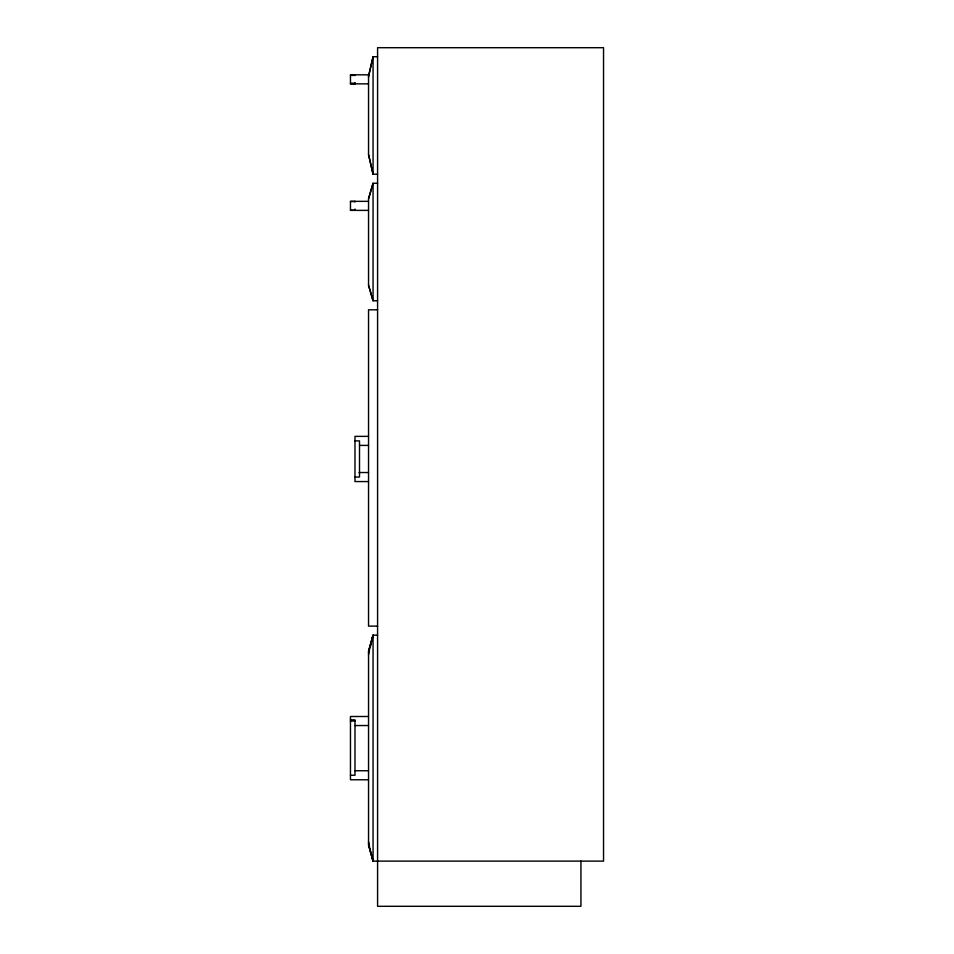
<?xml version="1.0" encoding="UTF-8"?>
<svg xmlns="http://www.w3.org/2000/svg" width="954" height="954" viewBox="0 0 954 954"><rect width="100%" height="100%" fill="white"/><g stroke="black" fill="none" stroke-linecap="round" stroke-linejoin="round"><path stroke-width="1.43" d="M368.542 76.439L373.062 56.739L377.581 56.739M368.542 76.32L373.062 56.739L373.062 174.236L377.581 174.236M368.542 654.504L369.508 650.354M370.164 647.599L373.062 635.161L377.581 635.161M368.542 652.739L373.062 635.161L373.062 861.116L603.536 861.116L603.536 47.7L377.581 47.7L377.581 906.3L580.938 906.3L580.938 861.116M368.542 651.475L373.062 635.161L368.542 651.272L368.542 844.994L373.062 861.116L371.13 852.828M368.542 198.837L373.062 183.263L377.581 183.263M350.464 75.414L354.983 75.414M350.464 83.248L354.983 83.248M350.464 83.702L354.983 83.702M368.542 83.857L350.464 83.857L350.464 74.817L368.542 74.817L368.542 154.655L373.062 174.236L368.542 154.524M368.542 201.342L350.464 201.342L350.464 210.381L368.542 210.381M350.464 201.497L354.983 201.497M350.464 210.226L354.983 210.226M377.581 300.76L373.062 300.76L368.542 285.318L368.542 198.706L373.062 183.263L373.062 300.76L368.542 285.198M377.581 309.8L368.542 309.8L368.542 626.122L377.581 626.122M368.542 436.372L354.983 436.372L354.983 481.567L368.542 481.567M354.983 440.891L359.503 440.891L359.503 477.048L354.983 477.048M359.503 445.411L368.542 445.411M359.05 472.528L368.542 472.528M368.542 716.502L350.464 716.502L350.464 779.764L368.542 779.764M350.464 719.853L354.983 719.853L354.983 775.256L350.464 775.256M350.464 721.021L354.983 721.021M354.983 725.541L368.542 725.541M354.983 770.737L368.542 770.737M368.542 844.803L373.062 861.116L368.542 843.527M368.542 841.774L369.508 845.912M354.983 82.533L354.983 83.857M354.983 201.342L354.983 201.95M354.983 209.057L354.983 210.381"/></g></svg>
